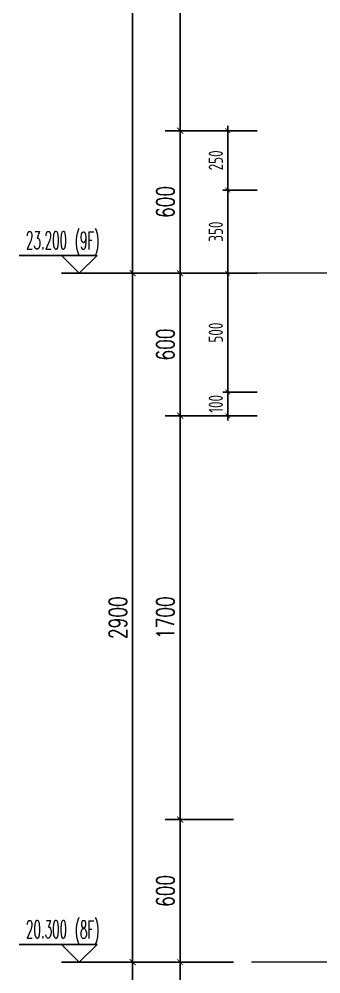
# Model space of a CAD drawing. Extents: x -668857 to 154266, y -275694 to 291306.
# Drawn here: x -13251 to -11980, y 157750 to 161769 of the extents above; entities that cross this region are included whole.
import ezdxf

# ---------------------------------------------------------------- set-up
doc = ezdxf.new("R2010")
doc.units = 0
doc.header["$LTSCALE"] = 1000
doc.linetypes.add('DOTE', pattern=[2.42, 2, -0.2, 0.02, -0.2])
doc.layers.get('0').update_dxf_attribs({"linetype": 'CONTINUOUS'})
doc.layers.get('DEFPOINTS').update_dxf_attribs({"linetype": 'CONTINUOUS'})
for name, color, linetype in [('DIM', 2, 'CONTINUOUS'), ('DIM_ELEV', 3, 'CONTINUOUS'), ('PUB_DIM', 3, 'CONTINUOUS'), ('PUB_TEXT', 2, 'CONTINUOUS')]:
    doc.layers.add(name, color=color, linetype=linetype)
doc.layers.add('DOTE', color=19, linetype='DOTE', lineweight=9)
doc.styles.add('_TCH_DIM', font='SIMPLEX.shx', dxfattribs={"width": 0.7, "bigfont": 'GBCBIG.shx'})
doc.styles.add('_TCH_DIM_T3', font='SIMPLEX', dxfattribs={"width": 0.705882, "bigfont": 'GBCBIG'})
doc.styles.add('TSSD_DIMENSION', font='Tssdeng.shx', dxfattribs={"width": 0.7, "bigfont": 'tssdchn.shx'})
doc.dimstyles.new('_TCH_ARCH&&25', dxfattribs={"dimtxt": 74.375, "dimasz": 25, "dimexe": 62.5, "dimexo": 75, "dimgap": 25, "dimtad": 1, "dimdec": 0, "dimzin": 0, "dimdsep": 46, "dimtxsty": '_TCH_DIM_T3', "dimblk": 'ARCHTICK', "dimcen": 0.09, "dimclrt": 7, "dimazin": 0, "dimtfac": 1, "dimtdec": 0, "dimtix": 1, "dimtmove": 2, "dimatfit": 3, "dimldrblk": 'ARCHTICK', "dimfxl": 0, "dimtolj": 1, "dimtzin": 0, "dimarcsym": 0})
doc.dimstyles.new('TSSD_20_20', dxfattribs={"dimtxt": 60, "dimasz": 20, "dimexe": 20, "dimexo": 50, "dimgap": 20, "dimtad": 1, "dimdec": 0, "dimzin": 0, "dimdsep": 46, "dimtxsty": 'TSSD_DIMENSION', "dimblk": 'ARCHTICK', "dimblk1": 'ARCHTICK', "dimblk2": 'ARCHTICK', "dimcen": 0, "dimdle": 20, "dimclrt": 7, "dimadec": 0, "dimazin": 0, "dimtfac": 1, "dimtdec": 0, "dimtix": 1, "dimtmove": 2, "dimatfit": 3, "dimfxl": 0, "dimtolj": 1, "dimtzin": 0, "dimarcsym": 0})

# ---------------------------------------------------------------- blocks, each defined once
blk = doc.blocks.new('_ArchTick')
at = {"color": 0, "linetype": 'ByBlock', "const_width": 0.15}
blk.add_lwpolyline([(-0.5, -0.5), (0.5, 0.5)], dxfattribs=at)
blk = doc.blocks.new('*D3314')
at = {"layer": 'DEFPOINTS', "color": 0}
for p in [(-12372.8, 161299), (-12198.2, 161299), (-12198.2, 161049)]:
    blk.add_point(p, dxfattribs=at)
at = {"layer": 'DIM', "color": 0, "lineweight": -2}
for p, q in [((-12248.2, 161299), (-12392.8, 161299)), ((-12372.8, 161029), (-12372.8, 161319)), ((-12248.2, 161049), (-12392.8, 161049))]:
    blk.add_line(p, q, dxfattribs=at)
at = {"layer": 'DIM', "color": 0, "lineweight": -2, "xscale": 20, "yscale": 20, "zscale": 20}
for p, rotation in [((-12372.8, 161299), 90), ((-12372.8, 161049), 270)]:
    blk.add_blockref('_ArchTick', p, dxfattribs=dict(at, rotation=rotation))
at = {"layer": 'DIM', "color": 7, "insert": (-12422.8, 161174), "char_height": 60, "attachment_point": 5, "rotation": 90, "style": 'TSSD_DIMENSION'}
blk.add_mtext('\\A1;250', dxfattribs=at)
blk = doc.blocks.new('*D3315')
at = {"layer": 'DEFPOINTS', "color": 0}
for p in [(-12372.8, 161049), (-12198.2, 161049), (-12198.2, 160699)]:
    blk.add_point(p, dxfattribs=at)
at = {"layer": 'DIM', "color": 0, "lineweight": -2}
for p, q in [((-12248.2, 161049), (-12392.8, 161049)), ((-12372.8, 160679), (-12372.8, 161069)), ((-12248.2, 160699), (-12392.8, 160699))]:
    blk.add_line(p, q, dxfattribs=at)
at = {"layer": 'DIM', "color": 0, "lineweight": -2, "xscale": 20, "yscale": 20, "zscale": 20}
for p, rotation in [((-12372.8, 161049), 90), ((-12372.8, 160699), 270)]:
    blk.add_blockref('_ArchTick', p, dxfattribs=dict(at, rotation=rotation))
at = {"layer": 'DIM', "color": 7, "insert": (-12422.8, 160874), "char_height": 60, "attachment_point": 5, "rotation": 90, "style": 'TSSD_DIMENSION'}
blk.add_mtext('\\A1;350', dxfattribs=at)
blk = doc.blocks.new('*D3316')
at = {"layer": 'DEFPOINTS', "color": 0}
for p in [(-12372.8, 160699), (-12198.2, 160699), (-12198.2, 160199)]:
    blk.add_point(p, dxfattribs=at)
at = {"layer": 'DIM', "color": 0, "lineweight": -2}
for p, q in [((-12248.2, 160699), (-12392.8, 160699)), ((-12372.8, 160179), (-12372.8, 160719)), ((-12248.2, 160199), (-12392.8, 160199))]:
    blk.add_line(p, q, dxfattribs=at)
at = {"layer": 'DIM', "color": 0, "lineweight": -2, "xscale": 20, "yscale": 20, "zscale": 20}
for p, rotation in [((-12372.8, 160699), 90), ((-12372.8, 160199), 270)]:
    blk.add_blockref('_ArchTick', p, dxfattribs=dict(at, rotation=rotation))
at = {"layer": 'DIM', "color": 7, "insert": (-12422.8, 160449), "char_height": 60, "attachment_point": 5, "rotation": 90, "style": 'TSSD_DIMENSION'}
blk.add_mtext('\\A1;500', dxfattribs=at)
blk = doc.blocks.new('*D3333')
at = {"layer": 'DEFPOINTS', "color": 0}
for p in [(-12572.8, 157799), (-12272.8, 157799), (-12272.8, 157199)]:
    blk.add_point(p, dxfattribs=at)
at = {"layer": 'PUB_DIM', "color": 0, "lineweight": -2}
for p, q in [((-12347.8, 157799), (-12635.3, 157799)), ((-12572.8, 157199), (-12572.8, 157799)), ((-12347.8, 157199), (-12635.3, 157199))]:
    blk.add_line(p, q, dxfattribs=at)
at = {"layer": 'PUB_DIM', "color": 0, "lineweight": -2, "xscale": 25, "yscale": 25, "zscale": 25}
for p, rotation in [((-12572.8, 157799), 90), ((-12572.8, 157199), 270)]:
    blk.add_blockref('_ArchTick', p, dxfattribs=dict(at, rotation=rotation))
at = {"layer": 'PUB_DIM', "color": 7, "insert": (-12635, 157499), "char_height": 74.38, "attachment_point": 5, "rotation": 90, "style": '_TCH_DIM_T3'}
blk.add_mtext('\\A1;600', dxfattribs=at)
blk = doc.blocks.new('*D3334')
at = {"layer": 'DEFPOINTS', "color": 0}
for p in [(-12572.8, 158399), (-12272.8, 158399), (-12272.8, 157799)]:
    blk.add_point(p, dxfattribs=at)
at = {"layer": 'PUB_DIM', "color": 0, "lineweight": -2}
for p, q in [((-12347.8, 158399), (-12635.3, 158399)), ((-12572.8, 157799), (-12572.8, 158399)), ((-12347.8, 157799), (-12635.3, 157799))]:
    blk.add_line(p, q, dxfattribs=at)
at = {"layer": 'PUB_DIM', "color": 0, "lineweight": -2, "xscale": 25, "yscale": 25, "zscale": 25}
for p, rotation in [((-12572.8, 158399), 90), ((-12572.8, 157799), 270)]:
    blk.add_blockref('_ArchTick', p, dxfattribs=dict(at, rotation=rotation))
at = {"layer": 'PUB_DIM', "color": 7, "insert": (-12635, 158099), "char_height": 74.38, "attachment_point": 5, "rotation": 90, "style": '_TCH_DIM_T3'}
blk.add_mtext('\\A1;600', dxfattribs=at)
blk = doc.blocks.new('*D3335')
at = {"layer": 'DEFPOINTS', "color": 0}
for p in [(-12572.8, 160099), (-12272.8, 160099), (-12272.8, 158399)]:
    blk.add_point(p, dxfattribs=at)
at = {"layer": 'PUB_DIM', "color": 0, "lineweight": -2}
for p, q in [((-12347.8, 160099), (-12635.3, 160099)), ((-12572.8, 158399), (-12572.8, 160099)), ((-12347.8, 158399), (-12635.3, 158399))]:
    blk.add_line(p, q, dxfattribs=at)
at = {"layer": 'PUB_DIM', "color": 0, "lineweight": -2, "xscale": 25, "yscale": 25, "zscale": 25}
for p, rotation in [((-12572.8, 160099), 90), ((-12572.8, 158399), 270)]:
    blk.add_blockref('_ArchTick', p, dxfattribs=dict(at, rotation=rotation))
at = {"layer": 'PUB_DIM', "color": 7, "insert": (-12635, 159249), "char_height": 74.38, "attachment_point": 5, "rotation": 90, "style": '_TCH_DIM_T3'}
blk.add_mtext('\\A1;1700', dxfattribs=at)
blk = doc.blocks.new('*D3336')
at = {"layer": 'DEFPOINTS', "color": 0}
for p in [(-12572.8, 160699), (-12272.8, 160699), (-12272.8, 160099)]:
    blk.add_point(p, dxfattribs=at)
at = {"layer": 'PUB_DIM', "color": 0, "lineweight": -2}
for p, q in [((-12347.8, 160699), (-12635.3, 160699)), ((-12572.8, 160099), (-12572.8, 160699)), ((-12347.8, 160099), (-12635.3, 160099))]:
    blk.add_line(p, q, dxfattribs=at)
at = {"layer": 'PUB_DIM', "color": 0, "lineweight": -2, "xscale": 25, "yscale": 25, "zscale": 25}
for p, rotation in [((-12572.8, 160699), 90), ((-12572.8, 160099), 270)]:
    blk.add_blockref('_ArchTick', p, dxfattribs=dict(at, rotation=rotation))
at = {"layer": 'PUB_DIM', "color": 7, "insert": (-12635, 160399), "char_height": 74.38, "attachment_point": 5, "rotation": 90, "style": '_TCH_DIM_T3'}
blk.add_mtext('\\A1;600', dxfattribs=at)
blk = doc.blocks.new('*D3337')
at = {"layer": 'DEFPOINTS', "color": 0}
for p in [(-12572.8, 161299), (-12272.8, 161299), (-12272.8, 160699)]:
    blk.add_point(p, dxfattribs=at)
at = {"layer": 'PUB_DIM', "color": 0, "lineweight": -2}
for p, q in [((-12347.8, 161299), (-12635.3, 161299)), ((-12572.8, 160699), (-12572.8, 161299)), ((-12347.8, 160699), (-12635.3, 160699))]:
    blk.add_line(p, q, dxfattribs=at)
at = {"layer": 'PUB_DIM', "color": 0, "lineweight": -2, "xscale": 25, "yscale": 25, "zscale": 25}
for p, rotation in [((-12572.8, 161299), 90), ((-12572.8, 160699), 270)]:
    blk.add_blockref('_ArchTick', p, dxfattribs=dict(at, rotation=rotation))
at = {"layer": 'PUB_DIM', "color": 7, "insert": (-12635, 160999), "char_height": 74.38, "attachment_point": 5, "rotation": 90, "style": '_TCH_DIM_T3'}
blk.add_mtext('\\A1;600', dxfattribs=at)
blk = doc.blocks.new('*D3338')
at = {"layer": 'DEFPOINTS', "color": 0}
for p in [(-12572.8, 162999), (-12272.8, 162999), (-12272.8, 161299)]:
    blk.add_point(p, dxfattribs=at)
at = {"layer": 'PUB_DIM', "color": 0, "lineweight": -2}
for p, q in [((-12347.8, 162999), (-12635.3, 162999)), ((-12572.8, 161299), (-12572.8, 162999)), ((-12347.8, 161299), (-12635.3, 161299))]:
    blk.add_line(p, q, dxfattribs=at)
at = {"layer": 'PUB_DIM', "color": 0, "lineweight": -2, "xscale": 25, "yscale": 25, "zscale": 25}
for p, rotation in [((-12572.8, 162999), 90), ((-12572.8, 161299), 270)]:
    blk.add_blockref('_ArchTick', p, dxfattribs=dict(at, rotation=rotation))
at = {"layer": 'PUB_DIM', "color": 7, "insert": (-12635, 162149), "char_height": 74.38, "attachment_point": 5, "rotation": 90, "style": '_TCH_DIM_T3'}
blk.add_mtext('\\A1;1700', dxfattribs=at)
blk = doc.blocks.new('*D3345')
at = {"layer": 'DEFPOINTS', "color": 0}
for p in [(-12772.8, 157799), (-12272.8, 157799), (-12272.8, 154899)]:
    blk.add_point(p, dxfattribs=at)
at = {"layer": 'PUB_DIM', "color": 0, "lineweight": -2}
for p, q in [((-12347.8, 157799), (-12835.3, 157799)), ((-12772.8, 154899), (-12772.8, 157799)), ((-12347.8, 154899), (-12835.3, 154899))]:
    blk.add_line(p, q, dxfattribs=at)
at = {"layer": 'PUB_DIM', "color": 0, "lineweight": -2, "xscale": 25, "yscale": 25, "zscale": 25}
for p, rotation in [((-12772.8, 157799), 90), ((-12772.8, 154899), 270)]:
    blk.add_blockref('_ArchTick', p, dxfattribs=dict(at, rotation=rotation))
at = {"layer": 'PUB_DIM', "color": 7, "insert": (-12835, 156349), "char_height": 74.38, "attachment_point": 5, "rotation": 90, "style": '_TCH_DIM_T3'}
blk.add_mtext('\\A1;2900', dxfattribs=at)
blk = doc.blocks.new('*D3346')
at = {"layer": 'DEFPOINTS', "color": 0}
for p in [(-12772.8, 160699), (-12272.8, 160699), (-12272.8, 157799)]:
    blk.add_point(p, dxfattribs=at)
at = {"layer": 'PUB_DIM', "color": 0, "lineweight": -2}
for p, q in [((-12347.8, 160699), (-12835.3, 160699)), ((-12772.8, 157799), (-12772.8, 160699)), ((-12347.8, 157799), (-12835.3, 157799))]:
    blk.add_line(p, q, dxfattribs=at)
at = {"layer": 'PUB_DIM', "color": 0, "lineweight": -2, "xscale": 25, "yscale": 25, "zscale": 25}
for p, rotation in [((-12772.8, 160699), 90), ((-12772.8, 157799), 270)]:
    blk.add_blockref('_ArchTick', p, dxfattribs=dict(at, rotation=rotation))
at = {"layer": 'PUB_DIM', "color": 7, "insert": (-12835, 159249), "char_height": 74.38, "attachment_point": 5, "rotation": 90, "style": '_TCH_DIM_T3'}
blk.add_mtext('\\A1;2900', dxfattribs=at)
blk = doc.blocks.new('*D3347')
at = {"layer": 'DEFPOINTS', "color": 0}
for p in [(-12772.8, 163599), (-12272.8, 163599), (-12272.8, 160699)]:
    blk.add_point(p, dxfattribs=at)
at = {"layer": 'PUB_DIM', "color": 0, "lineweight": -2}
for p, q in [((-12347.8, 163599), (-12835.3, 163599)), ((-12772.8, 160699), (-12772.8, 163599)), ((-12347.8, 160699), (-12835.3, 160699))]:
    blk.add_line(p, q, dxfattribs=at)
at = {"layer": 'PUB_DIM', "color": 0, "lineweight": -2, "xscale": 25, "yscale": 25, "zscale": 25}
for p, rotation in [((-12772.8, 163599), 90), ((-12772.8, 160699), 270)]:
    blk.add_blockref('_ArchTick', p, dxfattribs=dict(at, rotation=rotation))
at = {"layer": 'PUB_DIM', "color": 7, "insert": (-12835, 162149), "char_height": 74.38, "attachment_point": 5, "rotation": 90, "style": '_TCH_DIM_T3'}
blk.add_mtext('\\A1;2900', dxfattribs=at)
blk = doc.blocks.new('*D3423')
at = {"layer": 'DEFPOINTS', "color": 0}
for p in [(-12372.8, 160199), (-12198.2, 160199), (-12198.2, 160099)]:
    blk.add_point(p, dxfattribs=at)
at = {"layer": 'DIM', "color": 0, "lineweight": -2}
for p, q in [((-12248.2, 160199), (-12392.8, 160199)), ((-12372.8, 160199), (-12372.8, 160219)), ((-12372.8, 160099), (-12372.8, 160199)), ((-12248.2, 160099), (-12392.8, 160099)), ((-12372.8, 160099), (-12372.8, 160079))]:
    blk.add_line(p, q, dxfattribs=at)
at = {"layer": 'DIM', "color": 0, "lineweight": -2, "xscale": 20, "yscale": 20, "zscale": 20}
for p, rotation in [((-12372.8, 160199), 270), ((-12372.8, 160099), 90)]:
    blk.add_blockref('_ArchTick', p, dxfattribs=dict(at, rotation=rotation))
at = {"layer": 'DIM', "color": 7, "insert": (-12422.8, 160149), "char_height": 60, "attachment_point": 5, "rotation": 90, "style": 'TSSD_DIMENSION'}
blk.add_mtext('\\A1;100', dxfattribs=at)

msp = doc.modelspace()

# ---------------------------------------------------------------- linework, layer by layer
at = {"layer": 'DIM_ELEV'}
for p, q in [((-12922.83, 160774.03), (-13250.83, 160774.03)), ((-12997.83, 160699.03), (-13072.83, 160774.03)), ((-12997.83, 160699.03), (-12922.83, 160774.03)), ((-12572.83, 160699.03), (-13072.83, 160699.03))]:
    msp.add_line(p, q, dxfattribs=at)
at = {"layer": 'DIM_ELEV', "color": 1}
for p, q in [((-12922.83, 157874.03), (-13250.83, 157874.03)), ((-12997.83, 157799.03), (-13072.83, 157874.03)), ((-12997.83, 157799.03), (-12922.83, 157874.03)), ((-12572.83, 157799.03), (-13072.83, 157799.03))]:
    msp.add_line(p, q, dxfattribs=at)
at = {"layer": 'DOTE', "color": 1, "linetype": 'DOTE', "ltscale": 0.2}
for p, q in [((-8504.11, 160699.03), (-12272.83, 160699.03)), ((-8504.11, 157799.03), (-12272.83, 157799.03))]:
    msp.add_line(p, q, dxfattribs=at)

# ---------------------------------------------------------------- texts
at = {"layer": 'PUB_TEXT', "style": '_TCH_DIM', "width": 0.494118}
for s, p in [('(9F)', (-13016.53, 160799.06)), ('23.200', (-13221.93, 160800.28))]:
    msp.add_text(s, height=74.375, dxfattribs=at).set_placement(p)
at = {"layer": 'PUB_TEXT', "color": 1, "style": '_TCH_DIM', "width": 0.494118}
for s, p in [('20.300', (-13221.93, 157900.28)), ('(8F)', (-13016.53, 157899.06))]:
    msp.add_text(s, height=74.375, dxfattribs=at).set_placement(p)

# ---------------------------------------------------------------- dimensions: what is measured, and where the dimension line sits
at = {"layer": 'DIM'}
for p1, p2, picture, middle in [((-12198.22, 161049.03), (-12198.22, 161299.03), '*D3314', (-12422.83, 161174.03)), ((-12198.22, 160699.03), (-12198.22, 161049.03), '*D3315', (-12422.83, 160874.03)), ((-12198.22, 160199.03), (-12198.22, 160699.03), '*D3316', (-12422.83, 160449.03)), ((-12198.22, 160099.03), (-12198.22, 160199.03), '*D3423', (-12422.83, 160149.03))]:
    dim = msp.add_aligned_dim(p1=p1, p2=p2, distance=174.61, dimstyle='TSSD_20_20', dxfattribs=at)
    dim.commit()
    dim.dimension.update_dxf_attribs({"geometry": picture, "text_midpoint": middle})
at = {"layer": 'PUB_DIM'}
for p1, p2, distance, picture, middle in [((-12272.83, 160699.03), (-12272.83, 163599.03), 500, '*D3347', (-12835.02, 162149.03)), ((-12272.83, 161299.03), (-12272.83, 162999.03), 300, '*D3338', (-12635.02, 162149.03)), ((-12272.83, 160699.03), (-12272.83, 161299.03), 300, '*D3337', (-12635.02, 160999.03)), ((-12272.83, 157799.03), (-12272.83, 160699.03), 500, '*D3346', (-12835.02, 159249.03)), ((-12272.83, 160099.03), (-12272.83, 160699.03), 300, '*D3336', (-12635.02, 160399.03)), ((-12272.83, 158399.03), (-12272.83, 160099.03), 300, '*D3335', (-12635.02, 159249.03)), ((-12272.83, 157799.03), (-12272.83, 158399.03), 300, '*D3334', (-12635.02, 158099.03)), ((-12272.83, 154899.03), (-12272.83, 157799.03), 500, '*D3345', (-12835.02, 156349.03)), ((-12272.83, 157199.03), (-12272.83, 157799.03), 300, '*D3333', (-12635.02, 157499.03))]:
    dim = msp.add_aligned_dim(p1=p1, p2=p2, distance=distance, dimstyle='_TCH_ARCH&&25', dxfattribs=at)
    dim.commit()
    dim.dimension.update_dxf_attribs({"geometry": picture, "text_midpoint": middle})

doc.saveas('drawing.dxf')
